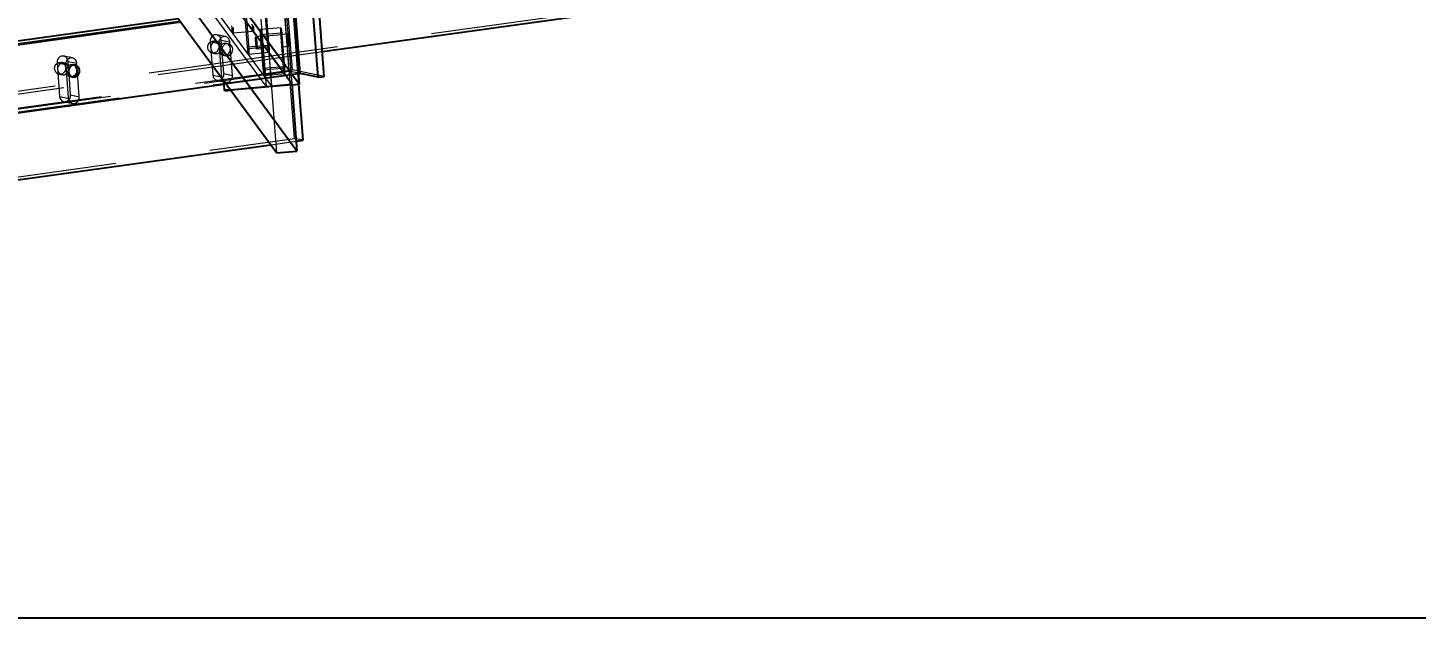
# Model space of a CAD drawing. Header units: millimetres. Extents: x 122 to 2816, y -707 to 556.
# Drawn here: x 682.97 to 692.26, y 299.55 to 303.54 of the extents above; entities that cross this region are included whole.
import ezdxf

# ---------------------------------------------------------------- set-up
doc = ezdxf.new("R2010")
doc.units = ezdxf.units.MM
doc.header["$PDSIZE"] = -1
doc.linetypes.add('HIDDEN', pattern=[1.905, 1.27, -0.635])
doc.layers.add('FORMAT', color=7, linetype='Continuous')
doc.styles.add('SLDTEXTSTYLE7', font='TXT', dxfattribs={"width": 0.75})
doc.dimstyles.new('SLDDIMSTYLE3', dxfattribs={"dimtxt": 1.852083, "dimasz": 1.852083, "dimexe": 0, "dimexo": 0.625, "dimgap": 0.463021, "dimtad": 1, "dimdec": 0, "dimlfac": 110, "dimrnd": 1e-09, "dimzin": 12, "dimtxsty": 'SLDTEXTSTYLE7', "dimsah": 1, "dimcen": 2.5, "dimazin": 3, "dimtfac": 1, "dimtdec": 0, "dimtmove": 0, "dimatfit": 3, "dimfrac": 2, "dimtzin": 12})
doc.dimstyles.new('SLDDIMSTYLE4', dxfattribs={"dimtxt": 1.852083, "dimasz": 1.852083, "dimexe": 0, "dimexo": 0.625, "dimgap": 0.463021, "dimtad": 1, "dimdec": 0, "dimlfac": 110, "dimrnd": 1e-09, "dimzin": 12, "dimtxsty": 'SLDTEXTSTYLE7', "dimsah": 1, "dimcen": 2.5, "dimazin": 3, "dimtfac": 1, "dimtdec": 0, "dimtmove": 0, "dimatfit": 0, "dimfrac": 2, "dimtzin": 12})

# ---------------------------------------------------------------- blocks, each defined once
blk = doc.blocks.new('*D1067')
at = {"layer": 'Defpoints', "color": 0}
for p in [(676.2391, 299.5884), (731.8934, 299.5884), (673.5119, 291.4066)]:
    blk.add_point(p, dxfattribs=at)
at = {"layer": 'FORMAT', "color": 0, "lineweight": -2}
for p, q in [((676.3016, 299.5884), (731.8934, 299.5884)), ((731.8934, 297.7363), (731.8934, 293.2586)), ((673.5744, 291.4066), (731.8934, 291.4066)), ((731.8934, 291.4066), (731.8934, 285.3873))]:
    blk.add_line(p, q, dxfattribs=at)
at = {"layer": 'FORMAT', "color": 0}
for points in [[(731.5847, 297.7363), (732.2021, 297.7363), (731.8934, 299.5884)], [(731.5847, 293.2586), (732.2021, 293.2586), (731.8934, 291.4066)]]:
    blk.add_solid(points, dxfattribs=at)
at = {"layer": 'FORMAT', "color": 0, "insert": (729.5783, 287.4709), "char_height": 1.85208, "attachment_point": 2, "rotation": 90, "style": 'SLDTEXTSTYLE7'}
blk.add_mtext('\\A1;900', dxfattribs=at)
blk = doc.blocks.new('*D1068')
at = {"layer": 'Defpoints', "color": 0}
for p in [(711.2391, 305.0429), (731.8934, 305.0429), (676.2391, 299.5884)]:
    blk.add_point(p, dxfattribs=at)
at = {"layer": 'FORMAT', "color": 0, "lineweight": -2}
for p, q in [((711.3016, 305.0429), (731.8934, 305.0429)), ((731.8934, 301.4405), (731.8934, 303.1908)), ((676.3016, 299.5884), (731.8934, 299.5884))]:
    blk.add_line(p, q, dxfattribs=at)
at = {"layer": 'FORMAT', "color": 0}
for points in [[(731.5847, 303.1908), (732.2021, 303.1908), (731.8934, 305.0429)], [(731.5847, 301.4405), (732.2021, 301.4405), (731.8934, 299.5884)]]:
    blk.add_solid(points, dxfattribs=at)
at = {"layer": 'FORMAT', "color": 0, "insert": (729.5783, 302.2484), "char_height": 1.85208, "attachment_point": 2, "rotation": 90, "style": 'SLDTEXTSTYLE7'}
blk.add_mtext('\\A1;600', dxfattribs=at)

msp = doc.modelspace()

# ---------------------------------------------------------------- linework, layer by layer
at = {"color": 7, "linetype": 'HIDDEN', "lineweight": 18}
for p, q in [((684.738445, 303.25534), (684.599367, 305.052119)), ((684.147034, 304.912069), (684.286112, 303.11529)), ((684.716832, 303.245655), (684.581231, 304.997515)), ((684.597611, 304.912732), (684.733212, 303.160873)), ((684.14633, 304.872846), (684.277042, 303.184156)), ((684.597828, 303.148907), (683.770034, 304.276775)), ((684.561726, 303.145716), (683.774567, 304.218219)), ((680.007184, 302.711678), (688.120562, 303.839546)), ((684.43799, 303.406868), (684.420605, 303.631465)), ((684.428131, 303.621212), (684.445515, 303.396615)), ((684.573374, 303.418834), (684.55599, 303.643431)), ((684.563515, 303.633178), (684.5809, 303.40858)), ((684.751602, 302.796461), (684.682063, 303.69485)), ((684.698443, 303.610067), (684.733212, 303.160873)), ((684.774922, 303.233689), (684.740153, 303.682884)), ((684.780703, 303.159004), (684.740153, 303.682884)), ((684.340835, 303.503399), (684.476219, 303.515364)), ((684.66067, 303.536647), (684.525286, 303.524681)), ((684.526956, 303.594911), (684.561726, 303.145716)), ((684.563059, 303.598101), (684.597828, 303.148907)), ((684.563059, 303.598101), (684.632598, 302.699712)), ((684.18786, 303.444538), (684.24595, 303.432572)), ((684.18786, 303.444538), (684.205245, 303.219941)), ((684.236469, 303.444813), (684.217106, 303.448802)), ((684.291083, 303.477767), (684.232992, 303.489732)), ((684.24595, 303.432572), (684.263335, 303.207975)), ((684.261618, 303.454791), (684.319708, 303.442825)), ((684.279003, 303.230194), (684.261618, 303.454791)), ((684.31005, 303.429656), (684.294559, 303.432847)), ((684.337093, 303.218228), (684.319708, 303.442825)), ((684.528763, 303.479762), (684.49266, 303.476571)), ((684.660509, 303.501024), (684.525125, 303.489058)), ((684.54251, 303.26446), (684.525125, 303.489058)), ((684.668035, 303.49077), (684.53265, 303.478804)), ((684.53265, 303.478804), (684.550035, 303.254207)), ((684.677894, 303.276426), (684.660509, 303.501024)), ((684.709275, 303.495716), (684.664147, 303.491728)), ((684.668035, 303.49077), (684.685419, 303.266173)), ((680.065274, 302.699712), (684.938616, 303.377172)), ((683.266666, 303.335359), (683.208576, 303.347325)), ((684.200599, 303.368666), (684.219962, 303.364677)), ((684.278053, 303.352711), (684.293543, 303.349521)), ((684.573374, 303.418834), (684.43799, 303.406868)), ((684.445354, 303.360991), (684.580739, 303.372957)), ((684.5809, 303.40858), (684.445515, 303.396615)), ((684.499864, 303.39507), (684.535966, 303.398261)), ((684.67135, 303.410227), (684.716479, 303.414216)), ((676.543114, 302.11608), (684.738445, 303.25534)), ((676.603454, 302.117787), (684.716832, 303.245655)), ((683.163444, 303.30213), (683.221534, 303.290165)), ((683.163444, 303.30213), (683.180828, 303.077533)), ((683.212053, 303.302405), (683.19269, 303.306394)), ((683.221534, 303.290165), (683.238918, 303.065567)), ((683.237202, 303.312384), (683.295292, 303.300418)), ((683.241577, 303.255862), (683.237202, 303.312384)), ((683.285634, 303.287249), (683.270143, 303.29044)), ((683.312676, 303.075821), (683.295292, 303.300418)), ((684.677894, 303.276426), (684.54251, 303.26446)), ((684.685419, 303.266173), (684.550035, 303.254207)), ((684.790413, 303.230499), (684.716832, 303.245655)), ((684.951443, 303.211466), (684.738445, 303.25534)), ((676.661545, 302.105822), (684.774922, 303.233689)), ((683.176183, 303.226258), (683.195546, 303.22227)), ((683.254586, 303.087786), (683.243669, 303.228836)), ((683.253636, 303.210304), (683.269127, 303.207113)), ((684.205245, 303.219941), (684.263335, 303.207975)), ((684.23387, 303.184999), (684.29196, 303.173034)), ((684.278958, 303.159399), (684.777143, 303.228654)), ((684.279003, 303.230194), (684.337093, 303.218228)), ((684.320878, 303.124429), (684.733212, 303.160873)), ((684.325059, 303.118733), (684.733679, 303.154848)), ((684.549874, 303.218583), (684.685258, 303.230549)), ((684.561726, 303.145716), (684.597828, 303.148907)), ((684.790413, 303.230499), (684.774922, 303.233689)), ((683.180828, 303.077533), (683.238918, 303.065567)), ((683.254586, 303.087786), (683.312676, 303.075821)), ((683.209454, 303.042592), (683.267544, 303.030626)), ((676.638224, 301.668593), (684.751602, 302.796461)), ((684.592529, 302.754306), (684.76285, 302.777983)), ((684.809692, 302.784495), (684.751602, 302.796461))]:
    msp.add_line(p, q, dxfattribs=at)
at = {"color": 7, "linetype": 'Continuous', "lineweight": 25}
for p, q in [((684.951443, 303.211466), (684.812365, 305.008244)), ((684.643443, 304.955944), (684.782521, 303.159165)), ((684.910466, 303.205769), (684.774865, 304.957629)), ((684.733212, 303.160873), (683.905418, 304.28874)), ((684.782521, 303.159165), (683.946366, 304.298425)), ((684.632598, 302.699712), (683.804804, 303.82758)), ((684.767982, 302.711678), (683.940188, 303.839546)), ((684.938616, 303.377172), (687.961489, 303.797391)), ((684.790413, 303.230499), (684.755644, 303.679693)), ((683.97442, 303.596478), (681.498582, 303.252304)), ((683.987767, 303.578293), (681.500117, 303.232476)), ((683.991326, 303.573443), (681.500526, 303.227188)), ((683.243669, 303.228836), (683.241577, 303.255862)), ((681.535296, 302.777994), (684.278958, 303.159399)), ((684.277042, 303.184156), (684.281931, 303.120987)), ((684.733212, 303.160873), (684.767982, 302.711678)), ((684.733679, 303.154848), (684.782521, 303.159165)), ((684.777143, 303.228654), (684.790413, 303.230499)), ((684.809692, 302.784495), (684.780703, 303.159004)), ((684.910466, 303.205769), (684.790413, 303.230499)), ((684.910466, 303.205769), (684.951443, 303.211466)), ((684.281931, 303.120987), (684.320878, 303.124429)), ((684.286112, 303.11529), (684.281931, 303.120987)), ((684.286112, 303.11529), (684.325059, 303.118733)), ((684.76285, 302.777983), (684.809692, 302.784495)), ((681.569656, 302.334086), (684.592529, 302.754306)), ((684.632598, 302.699712), (684.767982, 302.711678))]:
    msp.add_line(p, q, dxfattribs=at)
at = {"color": 7, "linetype": 'HIDDEN', "lineweight": 18, "flags": 128}
for points in [[(684.340996, 303.539022), (684.341725, 303.52784), (684.342091, 303.517979), (684.342062, 303.510239), (684.341643, 303.505245), (684.340866, 303.503403), (684.339795, 303.504862), (684.338517, 303.509504), (684.337134, 303.516953), (684.33576, 303.526605), (684.334505, 303.537678), (684.333471, 303.549276)], [(684.47638, 303.550988), (684.47711, 303.539806), (684.477475, 303.529945), (684.477447, 303.522204), (684.477027, 303.517211), (684.476251, 303.515369), (684.47518, 303.516828), (684.473901, 303.52147), (684.472519, 303.528919), (684.471144, 303.538571), (684.469889, 303.549644), (684.468855, 303.561241)], [(684.525125, 303.489058), (684.524396, 303.50024), (684.52403, 303.510101), (684.524058, 303.517841), (684.524478, 303.522835), (684.525255, 303.524677), (684.526326, 303.523218), (684.527604, 303.518576), (684.528987, 303.511127), (684.530361, 303.501475), (684.531616, 303.490402), (684.53265, 303.478804)], [(684.660509, 303.501024), (684.65978, 303.512206), (684.659415, 303.522066), (684.659443, 303.529807), (684.659862, 303.534801), (684.660639, 303.536642), (684.66171, 303.535183), (684.662988, 303.530541), (684.664371, 303.523093), (684.665745, 303.513441), (684.667001, 303.502368), (684.668035, 303.49077)], [(684.171974, 303.403607), (684.172586, 303.415204), (684.176136, 303.426278), (684.182337, 303.43593), (684.190686, 303.443378), (684.200507, 303.44802), (684.211004, 303.449479), (684.221326, 303.447638), (684.230638, 303.442644), (684.238185, 303.434903), (684.243356, 303.425042), (684.245732, 303.41386), (684.245119, 303.402263), (684.241569, 303.39119), (684.235368, 303.381538), (684.227019, 303.374089), (684.217198, 303.369447), (684.206702, 303.367988), (684.196379, 303.36983), (684.187067, 303.374823), (684.17952, 303.382564), (684.174349, 303.392425), (684.171974, 303.403607)], [(684.261618, 303.454791), (684.259242, 303.465973), (684.254072, 303.475834), (684.246525, 303.483575), (684.237213, 303.488568), (684.22689, 303.49041), (684.216393, 303.488951), (684.206572, 303.484309), (684.198223, 303.47686), (684.192023, 303.467209), (684.188472, 303.456135), (684.18786, 303.444538)], [(684.265095, 303.409872), (684.262719, 303.421054), (684.257549, 303.430915), (684.250002, 303.438655), (684.24069, 303.443649), (684.230367, 303.445491), (684.21987, 303.444032), (684.210049, 303.43939), (684.2017, 303.431941), (684.1955, 303.422289), (684.191949, 303.411216), (684.191337, 303.399618), (684.193712, 303.388436), (684.198883, 303.378576), (684.20643, 303.370835), (684.215742, 303.365841), (684.226065, 303.363999), (684.236562, 303.365459), (684.246382, 303.370101), (684.254731, 303.377549), (684.260932, 303.387201), (684.264483, 303.398274), (684.265095, 303.409872)], [(684.319708, 303.442825), (684.317333, 303.454008), (684.312162, 303.463868), (684.304615, 303.471609), (684.295303, 303.476603), (684.28498, 303.478444), (684.274483, 303.476985), (684.264663, 303.472343), (684.256314, 303.464895), (684.250113, 303.455243), (684.246562, 303.44417), (684.24595, 303.432572)], [(684.323185, 303.397906), (684.32081, 303.409088), (684.315639, 303.418949), (684.308092, 303.42669), (684.29878, 303.431683), (684.288457, 303.433525), (684.27796, 303.432066), (684.268139, 303.427424), (684.259791, 303.419975), (684.25359, 303.410323), (684.250039, 303.39925), (684.249427, 303.387653), (684.251803, 303.376471), (684.256973, 303.36661), (684.26452, 303.358869), (684.273832, 303.353875), (684.284155, 303.352034), (684.294652, 303.353493), (684.304473, 303.358135), (684.312822, 303.365584), (684.319022, 303.375235), (684.322573, 303.386309), (684.323185, 303.397906)], [(684.338676, 303.394715), (684.3363, 303.405897), (684.33113, 303.415758), (684.323582, 303.423499), (684.31427, 303.428492), (684.303948, 303.430334), (684.293451, 303.428875), (684.28363, 303.424233), (684.275281, 303.416784), (684.26908, 303.407132), (684.26553, 303.396059), (684.264918, 303.384462), (684.267293, 303.37328), (684.272464, 303.363419), (684.280011, 303.355678), (684.289323, 303.350685), (684.299646, 303.348843), (684.310143, 303.350302), (684.319963, 303.354944), (684.328312, 303.362393), (684.334513, 303.372045), (684.338063, 303.383118), (684.338676, 303.394715)], [(684.492499, 303.440947), (684.49177, 303.452129), (684.491405, 303.46199), (684.491433, 303.469731), (684.491852, 303.474725), (684.492629, 303.476566), (684.4937, 303.475107), (684.494979, 303.470465), (684.496361, 303.463017), (684.497736, 303.453365), (684.498991, 303.442291), (684.500025, 303.430694), (684.500754, 303.419512), (684.501119, 303.409651), (684.501091, 303.40191), (684.500671, 303.396917), (684.499895, 303.395075), (684.498824, 303.396534), (684.497545, 303.401176), (684.496163, 303.408625), (684.494788, 303.418277), (684.493533, 303.42935), (684.492499, 303.440947)], [(684.528602, 303.444138), (684.527873, 303.45532), (684.527507, 303.465181), (684.527535, 303.472922), (684.527955, 303.477915), (684.528732, 303.479757), (684.529803, 303.478298), (684.531081, 303.473656), (684.532464, 303.466207), (684.533838, 303.456556), (684.535093, 303.445482), (684.536127, 303.433885), (684.536856, 303.422703), (684.537222, 303.412842), (684.537193, 303.405101), (684.536774, 303.400108), (684.535997, 303.398266), (684.534926, 303.399725), (684.533648, 303.404367), (684.532265, 303.411816), (684.530891, 303.421468), (684.529636, 303.432541), (684.528602, 303.444138)], [(684.663986, 303.456104), (684.663257, 303.467286), (684.662892, 303.477147), (684.66292, 303.484888), (684.663339, 303.489881), (684.664116, 303.491723), (684.665187, 303.490264), (684.666465, 303.485622), (684.667848, 303.478173), (684.669222, 303.468521), (684.670477, 303.457448), (684.671511, 303.445851), (684.672241, 303.434669), (684.672606, 303.424808), (684.672578, 303.417067), (684.672158, 303.412074), (684.671382, 303.410232), (684.670311, 303.411691), (684.669032, 303.416333), (684.66765, 303.423782), (684.666275, 303.433433), (684.66502, 303.444507), (684.663986, 303.456104)], [(683.237202, 303.312384), (683.234826, 303.323566), (683.229655, 303.333427), (683.222108, 303.341167), (683.212796, 303.346161), (683.202474, 303.348003), (683.191977, 303.346543), (683.182156, 303.341902), (683.173807, 303.334453), (683.167606, 303.324801), (683.164056, 303.313728), (683.163444, 303.30213)], [(683.295292, 303.300418), (683.292916, 303.3116), (683.287745, 303.321461), (683.280198, 303.329202), (683.270886, 303.334195), (683.260564, 303.336037), (683.250067, 303.334578), (683.240246, 303.329936), (683.231897, 303.322487), (683.225696, 303.312835), (683.222146, 303.301762), (683.221534, 303.290165)], [(684.445515, 303.396615), (684.446245, 303.385433), (684.44661, 303.375572), (684.446582, 303.367831), (684.446162, 303.362837), (684.445386, 303.360996), (684.444315, 303.362455), (684.443036, 303.367097), (684.441654, 303.374545), (684.440279, 303.384197), (684.439024, 303.395271), (684.43799, 303.406868)], [(684.5809, 303.40858), (684.581629, 303.397398), (684.581994, 303.387537), (684.581966, 303.379797), (684.581547, 303.374803), (684.58077, 303.372961), (684.579699, 303.374421), (684.578421, 303.379063), (684.577038, 303.386511), (684.575664, 303.396163), (684.574408, 303.407236), (684.573374, 303.418834)], [(683.147557, 303.261199), (683.148169, 303.272797), (683.15172, 303.28387), (683.157921, 303.293522), (683.16627, 303.300971), (683.17609, 303.305613), (683.186587, 303.307072), (683.19691, 303.30523), (683.206222, 303.300236), (683.213769, 303.292496), (683.21894, 303.282635), (683.221315, 303.271453), (683.220703, 303.259855), (683.217153, 303.248782), (683.210952, 303.23913), (683.202603, 303.231682), (683.192782, 303.22704), (683.182285, 303.225581), (683.171963, 303.227422), (683.16265, 303.232416), (683.155103, 303.240157), (683.149933, 303.250017), (683.147557, 303.261199)], [(683.240679, 303.267464), (683.238303, 303.278646), (683.233132, 303.288507), (683.225585, 303.296248), (683.216273, 303.301241), (683.205951, 303.303083), (683.195454, 303.301624), (683.185633, 303.296982), (683.177284, 303.289533), (683.171083, 303.279881), (683.167533, 303.268808), (683.166921, 303.257211), (683.169296, 303.246029), (683.174467, 303.236168), (683.182014, 303.228427), (683.191326, 303.223434), (683.201649, 303.221592), (683.212145, 303.223051), (683.221966, 303.227693), (683.230315, 303.235142), (683.236516, 303.244794), (683.240066, 303.255867), (683.240679, 303.267464)], [(683.277696, 303.28791), (683.274363, 303.289276), (683.264041, 303.291117), (683.253544, 303.289658), (683.243723, 303.285016), (683.235374, 303.277568), (683.229173, 303.267916), (683.225623, 303.256843), (683.225011, 303.245245), (683.227386, 303.234063), (683.232557, 303.224202), (683.240104, 303.216461), (683.249416, 303.211468), (683.259739, 303.209626), (683.261574, 303.209643)], [(684.550035, 303.254207), (684.550764, 303.243025), (684.551129, 303.233164), (684.551101, 303.225423), (684.550682, 303.22043), (684.549905, 303.218588), (684.548834, 303.220047), (684.547556, 303.224689), (684.546173, 303.232138), (684.544799, 303.24179), (684.543544, 303.252863), (684.54251, 303.26446)], [(684.685419, 303.266173), (684.686148, 303.254991), (684.686514, 303.24513), (684.686486, 303.237389), (684.686066, 303.232396), (684.685289, 303.230554), (684.684219, 303.232013), (684.68294, 303.236655), (684.681557, 303.244104), (684.680183, 303.253756), (684.678928, 303.264829), (684.677894, 303.276426)], [(684.205245, 303.219941), (684.20762, 303.208758), (684.212791, 303.198898), (684.220338, 303.191157), (684.22965, 303.186163), (684.239973, 303.184322), (684.25047, 303.185781), (684.26029, 303.190423), (684.268639, 303.197871), (684.27484, 303.207523), (684.27839, 303.218596), (684.279003, 303.230194)], [(684.263335, 303.207975), (684.26571, 303.196793), (684.270881, 303.186932), (684.278428, 303.179191), (684.28774, 303.174198), (684.298063, 303.172356), (684.30856, 303.173815), (684.31838, 303.178457), (684.326729, 303.185906), (684.33293, 303.195558), (684.336481, 303.206631), (684.337093, 303.218228)], [(683.180828, 303.077533), (683.183204, 303.066351), (683.188375, 303.05649), (683.195922, 303.048749), (683.205234, 303.043756), (683.215556, 303.041914), (683.226053, 303.043373), (683.235874, 303.048015), (683.244223, 303.055464), (683.250424, 303.065116), (683.253974, 303.076189), (683.254586, 303.087786)], [(683.238918, 303.065567), (683.241294, 303.054385), (683.246465, 303.044524), (683.254012, 303.036784), (683.263324, 303.03179), (683.273646, 303.029948), (683.284143, 303.031407), (683.293964, 303.036049), (683.302313, 303.043498), (683.308514, 303.05315), (683.312064, 303.064223), (683.312676, 303.075821)]]:
    msp.add_lwpolyline(points, dxfattribs=at)
at = {"color": 7, "linetype": 'Continuous', "lineweight": 25, "flags": 128}
for points in [[(684.71664, 303.449839), (684.715606, 303.461437), (684.71435, 303.47251), (684.712976, 303.482162), (684.711594, 303.48961), (684.710315, 303.494252), (684.709244, 303.495712), (684.708467, 303.49387), (684.708048, 303.488876), (684.70802, 303.481136), (684.708385, 303.471275), (684.709114, 303.460093), (684.710148, 303.448495), (684.711403, 303.437422), (684.712778, 303.42777), (684.71416, 303.420322), (684.715439, 303.41568), (684.71651, 303.41422), (684.717286, 303.416062), (684.717706, 303.421056), (684.717734, 303.428796), (684.717369, 303.438657), (684.71664, 303.449839)], [(683.314259, 303.252308), (683.311884, 303.26349), (683.306713, 303.27335), (683.299166, 303.281091), (683.289854, 303.286085), (683.279531, 303.287927), (683.269035, 303.286467), (683.259214, 303.281825), (683.250865, 303.274377), (683.244664, 303.264725), (683.241114, 303.253652), (683.240501, 303.242054), (683.242877, 303.230872), (683.248048, 303.221011), (683.255595, 303.213271), (683.264907, 303.208277), (683.275229, 303.206435), (683.285726, 303.207894), (683.295547, 303.212536), (683.303896, 303.219985), (683.310097, 303.229637), (683.313647, 303.24071), (683.314259, 303.252308)]]:
    msp.add_lwpolyline(points, dxfattribs=at)
at = {"color": 7, "linetype": 'Continuous', "lineweight": 25}
for centre, radius, start, end in [((683.257772, 303.250739), 0.041272, 275.2857829, 6.6216975), ((683.260403, 303.253611), 0.038412, 2.8165938, 63.2437577)]:
    msp.add_arc(centre, radius, start, end, dxfattribs=at)

# ---------------------------------------------------------------- dimensions: what is measured, and where the dimension line sits
at = {"layer": 'FORMAT'}
for base, p1, p2, dimstyle, picture, middle in [((731.893394, 305.042928), (676.239135, 299.588383), (711.239135, 305.042928), 'SLDDIMSTYLE4', '*D1068', (731.893394, 302.248414)), ((731.893394, 299.588383), (673.511862, 291.406565), (676.239135, 299.588383), 'SLDDIMSTYLE3', '*D1067', (731.893394, 287.470888))]:
    dim = msp.add_linear_dim(base=base, p1=p1, p2=p2, angle=90, dimstyle=dimstyle, dxfattribs=at)
    dim.commit()
    dim.dimension.update_dxf_attribs({"geometry": picture, "text_midpoint": middle, "dimtype": 160})

doc.saveas('drawing.dxf')
